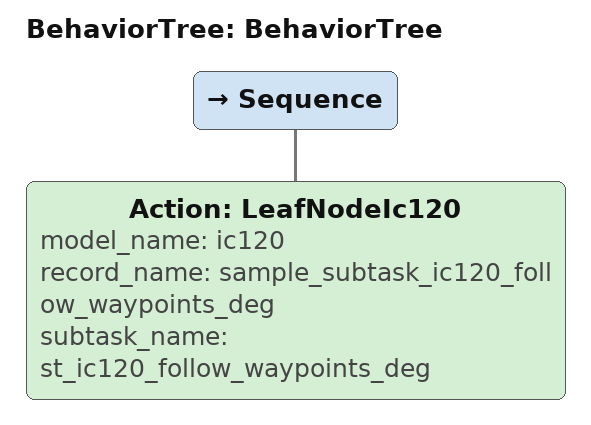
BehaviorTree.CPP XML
<?xml version="1.0"?>
<root main_tree_to_execute="BehaviorTree">
    <BehaviorTree ID="BehaviorTree">
        <Sequence>
            <Action  model_name="ic120" ID="LeafNodeIc120" record_name="sample_subtask_ic120_follow_waypoints_deg" subtask_name="st_ic120_follow_waypoints_deg"/>
        </Sequence>
    </BehaviorTree>
</root>
